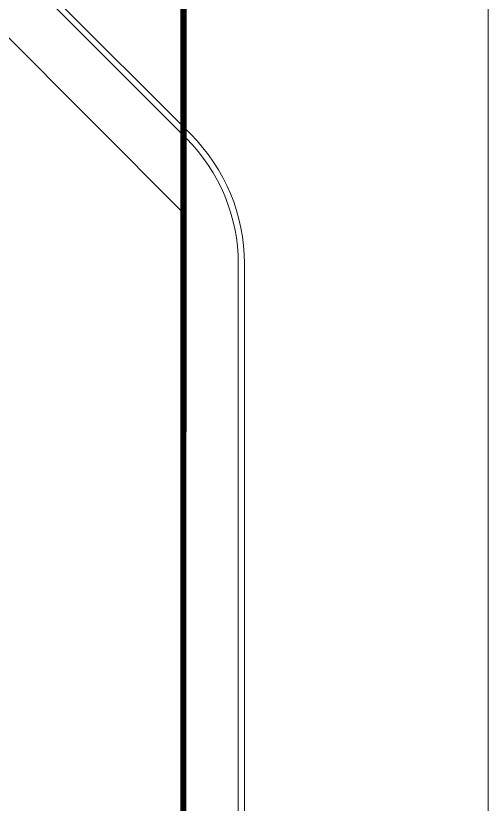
# Model space of a CAD drawing. Header units: millimetres. Extents: x 379264 to 1158416, y -283062 to 356890.
# Drawn here: x 1054135 to 1054445, y -5669 to -5152 of the extents above; entities that cross this region are included whole.
import ezdxf

# ---------------------------------------------------------------- set-up
doc = ezdxf.new("R2010")
doc.units = ezdxf.units.MM
doc.linetypes.add('keyplan TANG 1$0$Ranh dat$0$HTT Divide', pattern=[18, 10, -2, 1, -2, 1, -2])
doc.layers.add('CHI TIET THANG SAN VUON$0$DnW', color=20, linetype='Continuous')
for name, color, linetype, lineweight in [('keyplan TANG 1$0$Hatch vat lieu', 250, 'Continuous', 5), ('keyplan TANG 1$0$Net Thay khac', 250, 'Continuous', 15), ('keyplan TANG 1$0$Net thay Tuong', 250, 'Continuous', 20), ('keyplan TANG 1$0$Ranh dat$0$Ranh dat', 250, 'keyplan TANG 1$0$Ranh dat$0$HTT Divide', 40)]:
    doc.layers.add(name, color=color, linetype=linetype, lineweight=lineweight)

# ---------------------------------------------------------------- blocks, each defined once
blk = doc.blocks.new('keyplan TANG 1')
at = {"layer": 'keyplan TANG 1$0$Hatch vat lieu'}
blk.add_lwpolyline([(31332.63970432585, 66149.99999996134, 0.4142135623741486), (29532.65148822679, 64349.98821613107), (29532.70405080349, 56320.99201630855, 0.1989101837500562), (31231.47711003157, 52219.81826545038), (35712.55403423718, 47738.72471202427, -0.1989309245369467), (37528.48383966649, 43354.21659927729), (37527.55933140022, 30734.44341806596, -0.1988939355389073), (35711.61114506421, 26350.82533238595), (31231.74668462484, 21870.98181234725, 0.1989146761968202), (29532.95643035488, 17769.71492596742), (29533.16441393636, -14000.0248770566, 0.4142116449216847), (33333.16441386087, -17799.99999999689), (105549.8483799274, -17799.99999988393, 0.4142148965818616), (109349.8483798821, -13999.98268984523), (109349.5903824269, 42637.13910042669, 0.1989117909172796), (107650.8001280504, 46738.34159603139), (103168.861177274, 51220.25959671056, -0.1988939355264564), (101352.912990938, 55603.87768203064), (101351.9884827284, 67603.43737283116, -0.1989309245650988), (103167.9182883246, 71987.94624309614)], format="xyb", dxfattribs=at)
at = {"layer": 'keyplan TANG 1$0$Net Thay khac'}
for points in [[(117548.9673141111, 168266.7794355525), (117549.8484052818, -14005.46019764119, 0.4142122281656513)], [(31332.6383950078, 66349.99999995704, 0.414213562374147), (29332.65148823107, 64349.98690681231), (29332.70405080778, 56320.99070698979, 0.1989101837500564), (31090.05549138854, 52078.39717161926), (35571.13241559416, 47597.30361819317, -0.1989309245369468), (37328.48384020317, 43354.23125101866), (37327.5593319369, 30734.45806980733, -0.1988939355389075), (35570.19011935366, 26492.24701914925), (31090.32565891429, 22012.40349911054, 0.1989146761968205), (29332.95643035916, 17769.71361664866), (29333.16441394064, -14000.02618637535, 0.4142116449216846), (33333.16441386118, -17999.99999999689), (105549.8483799277, -17999.99999988393, 0.4142148965818614), (109549.84837988, -13999.98177879059), (109549.5903824248, 42637.14001148095, 0.1989117909172796), (107792.2211537596, 46879.76328279599), (103310.2822029845, 51361.68128347385, -0.1988939355264565), (101552.9129904014, 55603.89233378263), (101551.9884821348, 67603.45278186665, -0.1989309245650994), (103309.3399069564, 71846.52514925382)]]:
    blk.add_lwpolyline(points, format="xyb", dxfattribs=at)
at = {"layer": 'keyplan TANG 1$0$Net thay Tuong'}
blk.add_lwpolyline([(39327.31659284432, 27420.93541650497), (31332.94558347393, 19426.60177489225), (31333.15132069588, -12000), (107549.8392693331, -11999.99999988079), (107550.7486715703, 44292.81412201957), (101550.8408655398, 50314.96419743157)], dxfattribs=at)
at = {"layer": 'keyplan TANG 1$0$Ranh dat$0$Ranh dat', "ltscale": 0.1, "const_width": 199.9999999999999}
blk.add_lwpolyline([(107552.6680879593, 163996.7684141397), (107549.8392677307, -11999.99999952316), (-120672.6085753441, -11999.99999928474), (-121036.9114780426, 70001.20354908705), (-12359.34739804268, 69993.09698444605), (-12354.30626320839, 163998.1701167822), (107552.6680879593, 163996.7684141397)], close=True, dxfattribs=at)

msp = doc.modelspace()

# ---------------------------------------------------------------- block references
at = {"layer": 'CHI TIET THANG SAN VUON$0$DnW', "xscale": 0.02, "yscale": 0.02, "zscale": 0.02}
msp.add_blockref('keyplan TANG 1', (1052093.632227895, -6167.207528825751), dxfattribs=at)

doc.saveas('drawing.dxf')
